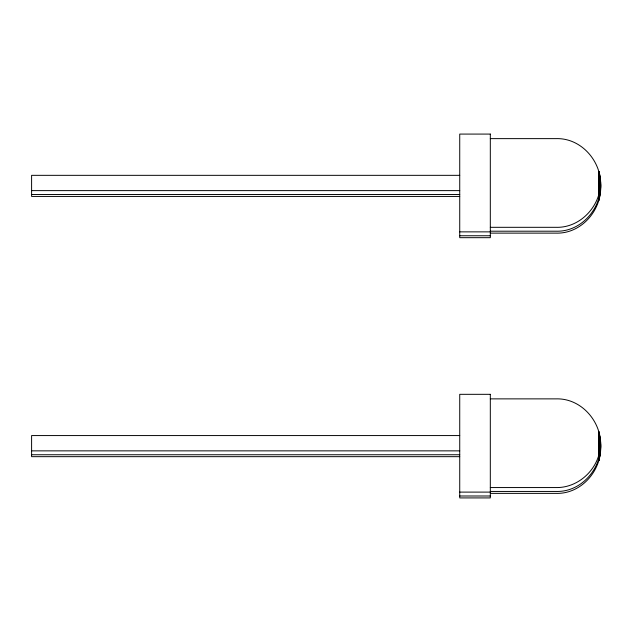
<?xml version="1.0" encoding="UTF-8"?>
<svg xmlns="http://www.w3.org/2000/svg" width="632" height="632" viewBox="0 0 632 632"><rect width="100%" height="100%" fill="white"/><g stroke="black" fill="none" stroke-linecap="round" stroke-linejoin="round"><path stroke-width="0.95" d="M598.891 171.596C607.004 198.456 584.087 228.207 556.057 227.315L490.313 227.315M598.891 196.378C607.392 168.973 585.129 137.721 556.057 138.629L490.313 138.629M598.891 173.421C607.399 200.826 585.145 232.11 556.057 231.201L490.313 231.201M490.313 233.129L556.057 233.129C585.129 234.038 607.392 202.777 598.891 175.38M598.891 456.62C607.392 429.215 585.129 397.963 556.057 398.871L490.313 398.871M490.313 491.443L556.057 491.443C585.09 492.352 607.384 461.139 598.891 433.765M598.891 435.622C607.392 463.019 585.129 494.279 556.057 493.371L490.313 493.371M598.891 171.888L600.4 182.972L598.891 194.064L600.4 184.9L598.891 173.816M598.891 174.298L600.4 184.9L598.891 195.983M598.891 195.501L600.4 184.9L598.891 175.799L600.4 186.859L598.891 197.942L600.4 188.786L598.891 177.308M598.891 432.13C600.842 439.998 600.906 448.364 598.891 456.225L600.4 447.101L598.891 436.499M598.891 436.017C600.842 443.885 600.906 452.243 598.891 460.112M598.891 172.37L600.4 182.972L598.891 193.574M598.891 176.257L600.4 186.859L598.891 197.46M598.891 434.539L600.4 445.141L598.891 455.743M598.891 438.426L600.4 449.028L598.891 459.63M598.891 173.034L600.4 182.972L598.891 192.91M598.891 174.961L600.4 184.9L598.891 194.838M598.891 176.921L600.4 186.859L598.891 196.797M598.891 435.203L600.4 445.141L598.891 455.079M598.891 439.09L600.4 449.028L598.891 458.966M598.891 173.871L600.4 182.972L598.891 192.081M598.891 177.75L600.4 186.859L598.891 195.96M598.891 436.041L600.4 445.141L598.891 454.25M598.891 439.919L600.4 449.028L598.891 458.129M598.891 174.859L600.4 182.972L598.891 191.093M598.891 176.786L600.4 184.9L598.891 193.013M598.891 178.745L600.4 186.859L598.891 194.972M598.891 437.028L600.4 445.141L598.891 453.255M598.891 440.907L600.4 449.028L598.891 457.141M598.891 175.988L600.4 182.972L598.891 189.963M598.891 177.916L600.4 184.9L598.891 191.891M598.891 179.875L600.4 186.859L598.891 193.842M598.891 438.158L600.4 445.141L598.891 452.125M598.891 442.037L600.4 449.028L598.891 456.012M598.891 177.237L600.4 182.972L598.891 188.715M598.891 179.164L600.4 184.9L598.891 190.643M598.891 181.123L600.4 186.859L598.891 192.594M598.891 439.406L600.4 445.141L598.891 450.877M598.891 443.285L600.4 449.028L598.891 454.764M598.891 178.58L600.4 182.972L598.891 187.364L600.4 188.786L598.891 199.87M598.891 180.507L600.4 184.9L598.891 189.292M598.891 180.673L600.4 186.859L598.891 191.251M598.891 440.749L600.4 445.141L598.891 451.327M598.891 431.838L600.4 443.214L598.891 444.715L600.4 449.028L598.891 453.421M598.891 194.356L600.021 188.715M598.891 196.275L600.021 190.643M598.891 198.235L600.021 192.594M598.891 200.162L600.021 194.522M598.891 454.598L600.021 448.957M598.891 456.517L600.021 450.877M598.891 458.477L600.021 452.836M598.891 460.404L600.021 454.764M598.891 454.297L600.4 443.214L598.891 432.612M598.891 458.184L600.4 447.101L598.891 437.162M598.891 199.388L600.4 188.786L598.891 177.703M598.891 453.816L600.4 443.214L598.891 433.276M598.891 457.702L600.4 447.101L598.891 437.992L600.021 443.435M598.891 198.725L600.4 188.786L598.891 178.185M598.891 453.152L600.4 443.214L598.891 434.113L600.021 439.548M598.891 457.039L600.4 447.101L598.891 438.987M598.891 452.322L600.4 443.214L598.891 435.1M598.891 180.001L600.4 182.972L598.891 185.942M598.891 181.929L600.4 184.9L598.891 187.87M598.891 183.888L600.4 186.859L598.891 189.829M598.891 442.171L600.4 445.141L598.891 448.112M598.891 446.058L600.4 449.028L598.891 451.998M598.891 196.9L600.4 188.786L598.891 178.848M598.891 455.214L600.4 447.101L598.891 440.109M598.891 195.77L600.4 188.786L598.891 179.678M598.891 450.205L600.4 443.214L598.891 436.23M598.891 454.084L600.4 447.101L598.891 441.357M598.891 194.522C600.7 190.832 601.095 186.061 598.891 182.466M598.891 448.957L600.4 443.214L598.891 437.478M598.891 452.836L600.4 447.101L598.891 442.708M598.891 181.479L600.4 182.972L598.891 184.473M598.891 183.406L600.4 184.9L598.891 186.4M598.891 185.358L600.4 186.859L598.891 188.36M598.891 443.64L600.4 445.141L598.891 446.642M598.891 447.527L600.4 449.028L598.891 450.521M598.891 193.179L600.4 188.786L598.891 181.795M598.891 447.606L600.4 443.214L598.891 438.821M598.891 449.534C600.495 446.848 601.38 442.684 598.891 440.243M598.891 451.493L600.4 447.101L598.891 444.13M598.891 191.757L600.4 188.786L598.891 183.043M598.891 446.184L600.4 443.214L598.891 441.721M598.891 450.071L600.4 447.101L598.891 445.599M598.891 190.279L600.4 188.786L598.891 184.394M598.891 448.594L600.4 447.101L598.891 447.101M459.733 175.333L31.6 175.333L31.6 196.434L459.733 196.434M598.891 182.972L600.4 182.972M598.891 184.9L600.4 184.9M598.891 186.859L600.4 186.859M598.891 188.786L600.4 188.786L598.891 185.816M31.6 190.619L459.733 190.619M31.6 194.506L459.733 194.506M459.733 231.865L490.313 231.865M459.733 235.752L490.313 235.752M459.733 435.567L31.6 435.567L31.6 456.667L459.733 456.667M598.891 443.214L600.4 443.214C600.898 466.914 579.757 488.054 556.057 487.556L490.313 487.556M598.891 445.141L600.4 445.141M598.891 449.028L600.4 449.028M31.6 450.861L459.733 450.861M31.6 454.748L459.733 454.748M459.733 492.107L490.313 492.107M459.733 495.994L490.313 495.994M598.891 173.524L600.021 179.164M598.891 175.483L600.021 181.123M598.891 177.402L600.021 183.043M598.891 435.724L600.021 441.357M598.891 437.644L600.021 443.285M598.891 433.663L600.021 439.351M598.891 437.549L600.021 443.237M598.891 171.501L598.891 200.265M598.891 431.735L598.891 460.499M490.313 134.079L459.733 134.079L459.733 237.679L490.313 237.679L490.313 134.079M490.313 394.321L459.733 394.321L459.733 497.921L490.313 497.921L490.313 394.321"/></g></svg>
